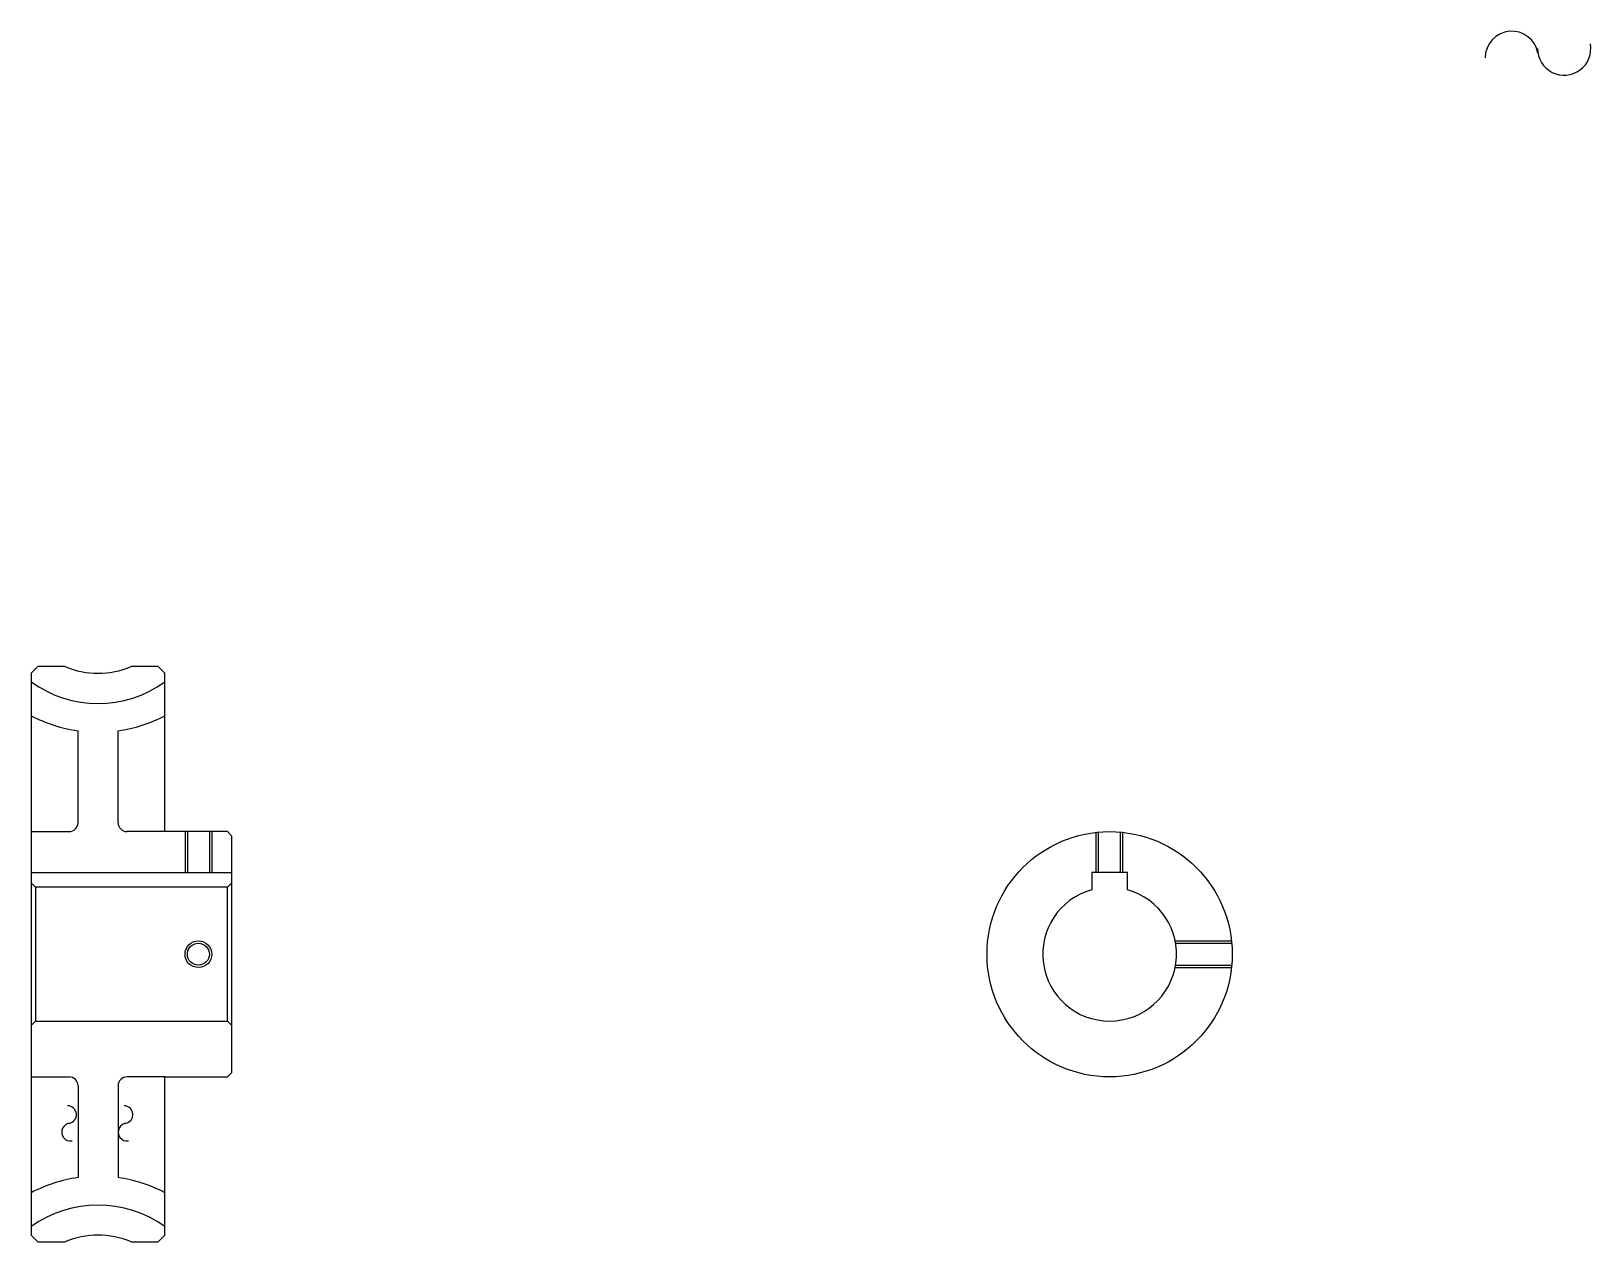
# Model space of a CAD drawing. Header units: metres. Extents: x 145 to 495, y 106 to 378.
import ezdxf

# ---------------------------------------------------------------- set-up
doc = ezdxf.new("R2010")
doc.units = ezdxf.units.M

msp = doc.modelspace()

# ---------------------------------------------------------------- linework, layer by layer
at = {"color": 4}
for p, q in [((155.397964, 200.341843), (155.397964, 220.947739)), ((164.397964, 200.341843), (164.397964, 220.947739)), ((174.897964, 198.341843), (166.397964, 198.341843)), ((144.897964, 189.141846), (189.897964, 189.141846)), ((189.897964, 186.841843), (188.897964, 185.841843)), ((144.897964, 154.841843), (145.897964, 155.841843)), ((189.897964, 154.841843), (188.897964, 155.841843)), ((155.397964, 141.341843), (155.397964, 120.735947)), ((164.397964, 141.341843), (164.397964, 120.735947)), ((174.897964, 143.341843), (166.397964, 143.341843))]:
    msp.add_line(p, q, dxfattribs=at)
for points in [[(152.498642, 235.341843), (146.397964, 235.341843), (144.897964, 233.841843), (144.897964, 154.841843)], [(167.297287, 106.341843), (173.397964, 106.341843), (174.897964, 107.841843), (174.897964, 143.341843), (188.897964, 143.341843), (189.897964, 144.341843), (189.897964, 197.341843), (188.897964, 198.341843), (174.897964, 198.341843), (174.897964, 233.841843), (173.397964, 235.341843), (167.297287, 235.341843)], [(144.897964, 198.341843), (153.397964, 198.341843)], [(179.397964, 198.341843), (179.397964, 189.141846)], [(179.937958, 198.341843), (179.937958, 189.141846)], [(184.857971, 198.341843), (184.857971, 189.141846)], [(185.397964, 198.341843), (185.397964, 189.141846)], [(383.785706, 189.141846), (383.785706, 198.177719)], [(384.325714, 189.141846), (384.325714, 198.231598)], [(389.245728, 189.141846), (389.245728, 198.231598)], [(389.785706, 189.141846), (389.785706, 198.177719)], [(390.785706, 185.298676), (390.785706, 189.141846), (382.785706, 189.141846), (382.785706, 185.298676)], [(144.897964, 186.841843), (145.897964, 185.841843), (145.897964, 155.841843), (188.897964, 155.841843), (188.897964, 185.841843), (145.897964, 185.841843)], [(401.482666, 173.841843), (414.121582, 173.841843)], [(401.582642, 173.301849), (414.175476, 173.301849)], [(401.582642, 168.381836), (414.175476, 168.381836)], [(401.482666, 167.841843), (414.121582, 167.841843)], [(144.897964, 154.841843), (144.897964, 107.841843), (146.397964, 106.341843), (152.498642, 106.341843)], [(144.897964, 143.341843), (153.397964, 143.341843)]]:
    msp.add_lwpolyline(points, dxfattribs=at)
for centre, radius in [((386.785706, 170.841843), 27.5), ((182.397964, 170.841843), 2.46)]:
    msp.add_circle(centre, radius, dxfattribs=at)
at = {"color": 7}
msp.add_circle((182.397964, 170.841843), 3, dxfattribs=at)
for centre, radius, start, end in [((476.989807, 371.881775), 5.969388, 10, 180), ((488.747192, 373.954926), 5.969388, 180, 10), ((153.042236, 134.852051), 1.989796, 280, 90), ((165.715698, 134.852051), 1.989796, 280, 90), ((153.733292, 130.932922), 1.989796, 90, 280), ((166.406754, 130.932922), 1.989796, 90, 280)]:
    msp.add_arc(centre, radius, start, end, dxfattribs=at)
at = {"color": 4}
for centre, radius, start, end in [((159.897964, 252.841843), 19, 247.08045793, 292.91954207), ((159.897964, 252.841843), 25.75, 234.37171859, 305.62828141), ((159.897964, 252.841843), 32.21, 242.2414591, 261.96904091), ((159.897964, 252.841843), 32.21, 278.03095909, 297.7585409), ((153.397964, 200.341843), 2, 270, 0), ((166.397964, 200.341843), 2, 180, 270), ((166.397964, 200.341843), 2, 180, 270), ((386.785706, 170.841843), 15, 105.46601032, 74.53398968), ((153.397964, 141.341843), 2, 0, 90), ((166.397964, 141.341843), 2, 90, 180), ((166.397964, 141.341843), 2, 90, 180), ((159.897964, 88.841843), 32.21, 98.03095909, 117.7585409), ((159.897964, 88.841843), 32.21, 62.2414591, 81.96904091), ((159.897964, 88.841843), 25.75, 54.37171859, 125.62828141), ((159.897964, 88.841843), 19, 67.08045793, 112.91954207)]:
    msp.add_arc(centre, radius, start, end, dxfattribs=at)

doc.saveas('drawing.dxf')
